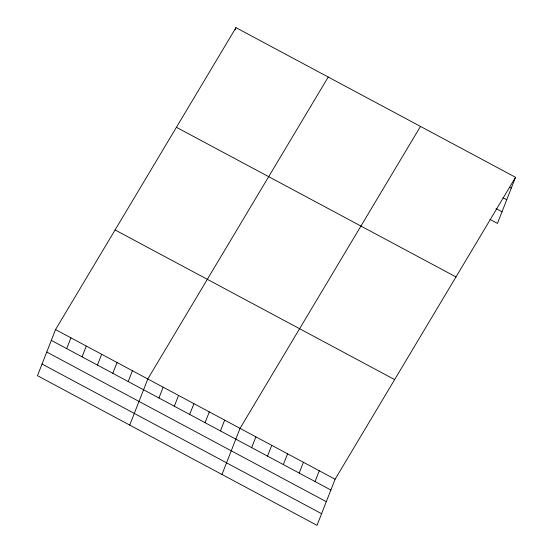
<?xml version="1.0" encoding="UTF-8"?>
<svg xmlns="http://www.w3.org/2000/svg" width="553" height="553" viewBox="0 0 553 553"><rect width="100%" height="100%" fill="white"/><g stroke="black" fill="none" stroke-linecap="round" stroke-linejoin="round"><path stroke-width="0.83" d="M55.542 329.595L37.473 375.701L317.028 525.35L335.097 479.237L515.527 177.299L235.972 27.65L55.542 329.595L335.097 479.237M66.692 348.618L70.915 337.821M82.065 356.844L86.296 346.054M97.439 365.077L101.669 354.286M235.066 29.966L235.972 27.65M112.819 373.31L117.042 362.512M128.192 381.535L132.423 370.745M129.727 425.084L147.796 378.978L328.226 77.033M158.946 398.001L163.17 387.204M174.319 406.227L178.55 395.436M189.693 414.46L193.923 403.669M205.073 422.692L209.297 411.895M220.447 430.918L224.677 420.128M221.981 474.474L240.05 428.361L420.48 126.416M251.663 447.633L255.894 436.842M267.507 456.107L271.737 445.317M283.343 464.589L287.574 453.799M299.187 473.071L303.417 462.28M315.03 481.552L319.261 470.762M515.527 177.299L497.458 223.405L489.917 219.368M509.79 187.28L511.297 188.089M502.96 197.725L506.735 199.744M495.993 208.522L502.027 211.751M176.428 127.294L455.99 276.935M115.086 229.951L394.642 379.6M51.311 340.385L330.874 490.027M46.742 352.04L326.305 501.689M42.042 364.047L321.597 513.696"/></g></svg>
